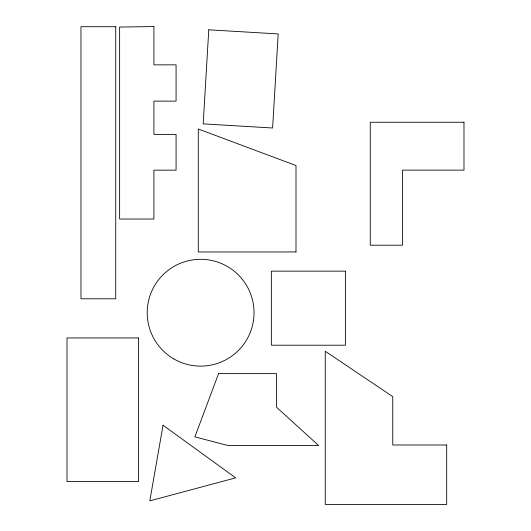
<?xml version="1.0" encoding="UTF-8"?>
<svg xmlns="http://www.w3.org/2000/svg" width="531" height="531" viewBox="0 0 531 531"><rect width="100%" height="100%" fill="white"/><g stroke="black" fill="none" stroke-linecap="round" stroke-linejoin="round"><path stroke-width="0.8" d="M208.776 29.809L203.187 123.876L272.609 127.998L278.191 33.938L208.776 29.809M163.044 425.231L149.808 500.872L235.671 477.867L163.044 425.231M218.553 373.632L194.884 436.874L227.932 445.502L318.633 445.502L276.505 407.197L276.505 373.632L218.553 373.632M153.904 26.55L119.634 27.054L119.634 219.037L153.904 219.037L153.904 170.159L176.073 170.159L176.073 134.383L153.904 134.383L153.904 101.129L176.073 101.129L176.073 64.848L153.904 64.848L153.904 26.55M115.745 26.696L80.977 26.696L80.977 298.8L115.745 298.8L115.745 26.696M463.988 122.256L370.266 122.256L370.266 245.209L402.511 245.209L402.511 170.126L463.988 170.126L463.988 122.256M295.993 251.959L198.289 251.959L198.289 129.006L295.993 165.533L295.993 251.959M345.422 271.142L271.348 271.142L271.348 345.216L345.422 345.216L345.422 271.142M138.564 337.948L67.012 337.948L67.012 481.564L138.564 481.564L138.564 337.948M446.69 444.991L392.767 444.991L392.767 396.617L325.251 351.263L325.251 504.45L446.69 504.45L446.69 444.991M173.916 358.969A53.412 53.412 0 0 0 254.037 312.713A53.412 53.412 0 0 0 173.916 266.456A53.412 53.412 0 0 0 173.916 358.969"/></g></svg>
